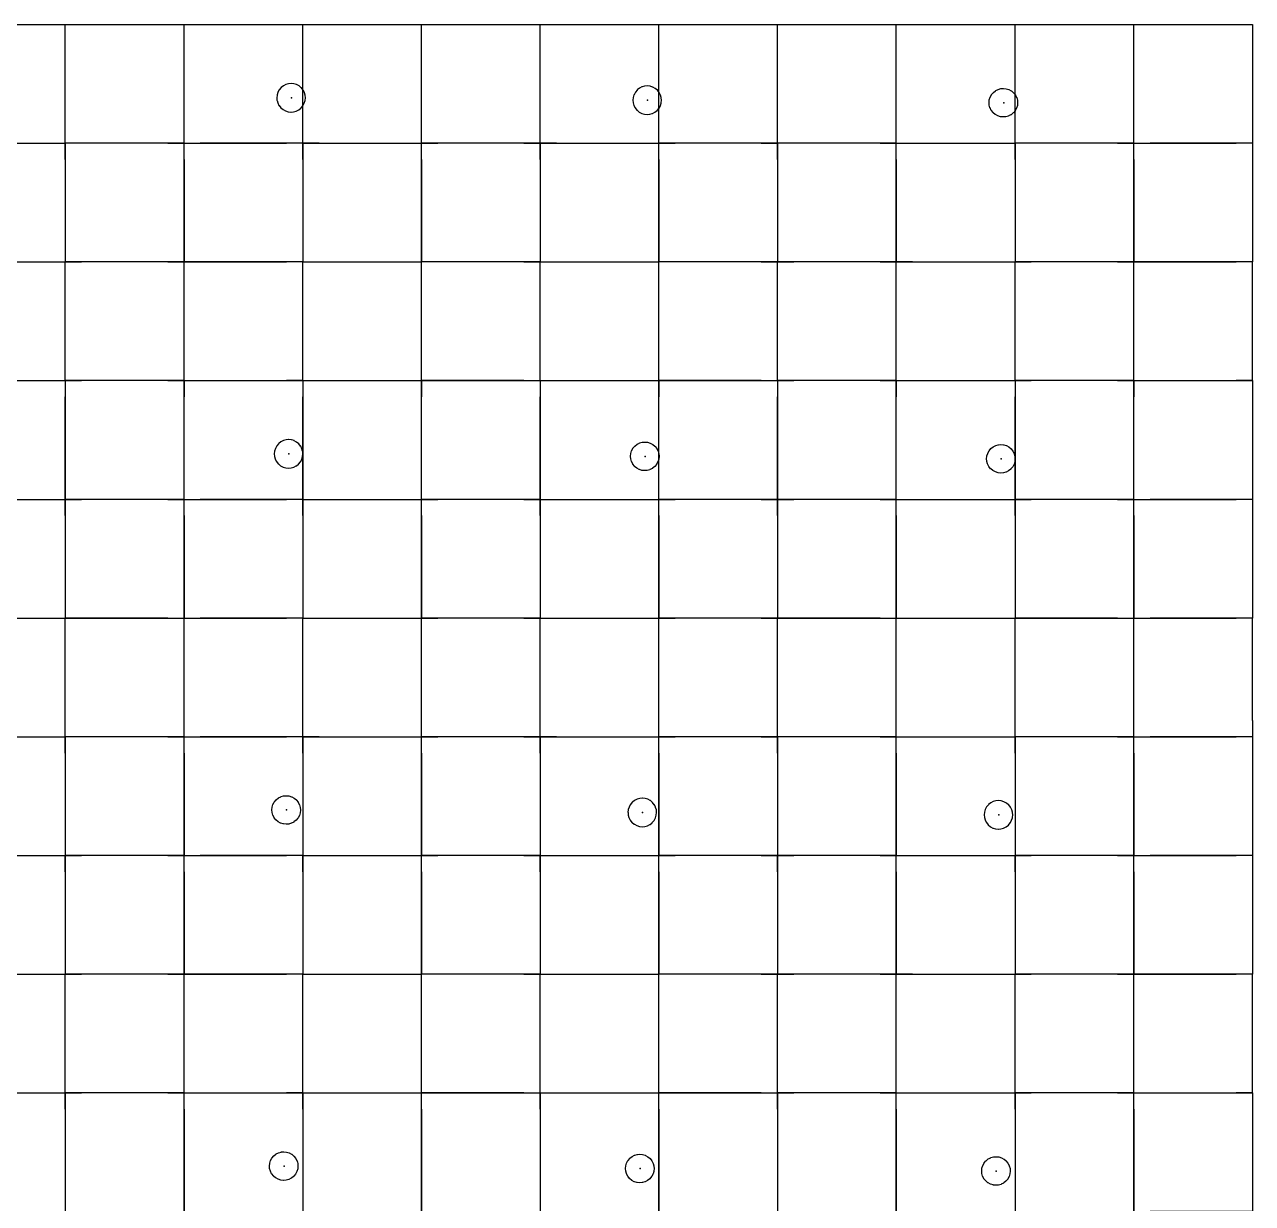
# Model space of a CAD drawing. Header units: metres. Extents: x 0 to 438, y -24 to 612.
# Drawn here: x 266.9 to 360, y 513.6 to 603 of the extents above; entities that cross this region are included whole.
import ezdxf

# ---------------------------------------------------------------- set-up
doc = ezdxf.new("R2010")
doc.units = ezdxf.units.M
doc.layers.add('LAYER_01_CUT', color=7, linetype='Continuous')
doc.layers.add('LAYER_04_GRID', color=7, linetype='Continuous')

msp = doc.modelspace()

# ---------------------------------------------------------------- linework, layer by layer
at = {"layer": 'LAYER_01_CUT'}
for points in [[(261, 603), (268.766, 603), (270, 603), (277.766, 603), (279, 603), (286.766, 603), (288, 603), (295.766, 603), (297, 603), (304.766, 603), (306, 603), (313.766, 603), (315, 603), (322.766, 603), (324, 603), (331.766, 603), (333, 603), (340.766, 603), (342, 603), (349.766, 603), (351, 603), (358.766, 603), (360, 603), (360, 595.234), (360, 594), (360, 586.234), (360, 585), (352.234, 585), (351, 585), (351, 586.234), (351, 594), (351, 595.234)], [(270, 595.234), (270, 603)], [(270, 601.766), (270, 603)], [(279, 595.234), (279, 603)], [(279, 601.766), (279, 603)], [(288, 595.234), (288, 603)], [(288, 601.766), (288, 603)], [(297, 595.234), (297, 603)], [(297, 601.766), (297, 603)], [(306, 595.234), (306, 603)], [(306, 601.766), (306, 603)], [(315, 595.234), (315, 603)], [(315, 601.766), (315, 603)], [(324, 595.234), (324, 603)], [(324, 601.766), (324, 603)], [(333, 595.234), (333, 603)], [(333, 601.766), (333, 603)], [(342, 595.234), (342, 603)], [(342, 601.766), (342, 603)], [(351, 595.234), (351, 603)], [(351, 601.766), (351, 603)], [(270, 594), (270, 601.766)], [(279, 594), (279, 601.766)], [(288, 594), (288, 601.766)], [(297, 594), (297, 601.766)], [(306, 594), (306, 601.766)], [(315, 594), (315, 601.766)], [(324, 594), (324, 601.766)], [(333, 594), (333, 601.766)], [(342, 594), (342, 601.766)], [(351, 594), (351, 601.766)], [(287.311, 596.384), (287.503, 596.437), (287.511, 596.44), (287.696, 596.533), (287.703, 596.539), (287.869, 596.669), (287.875, 596.676), (288.011, 596.838), (288.015, 596.846), (288.115, 597.03), (288.118, 597.038), (288.178, 597.234), (288.179, 597.242), (288.199, 597.441), (288.199, 597.449), (288.183, 597.636), (288.181, 597.644), (288.128, 597.835), (288.124, 597.843), (288.031, 598.028), (288.026, 598.035), (287.895, 598.201), (287.889, 598.207), (287.727, 598.343), (287.719, 598.348), (287.535, 598.448), (287.526, 598.45), (287.331, 598.51), (287.322, 598.511), (287.124, 598.532), (287.116, 598.531), (286.929, 598.516), (286.921, 598.513), (286.729, 598.46), (286.722, 598.457), (286.537, 598.364), (286.53, 598.358), (286.363, 598.228), (286.358, 598.221), (286.221, 598.059), (286.217, 598.051), (286.117, 597.867), (286.114, 597.859), (286.054, 597.663), (286.053, 597.655), (286.033, 597.456), (286.034, 597.448), (286.049, 597.261), (286.051, 597.253), (286.104, 597.062), (286.108, 597.054), (286.201, 596.869), (286.206, 596.862), (286.337, 596.696), (286.344, 596.69), (286.506, 596.554), (286.513, 596.549), (286.698, 596.449), (286.706, 596.447), (286.902, 596.387), (286.91, 596.386), (287.109, 596.365), (287.116, 596.366), (287.303, 596.381), (287.311, 596.384)], [(313.116, 597.681), (313.114, 597.672), (313.054, 597.476), (313.053, 597.468), (313.032, 597.27), (313.033, 597.262), (313.048, 597.075), (313.051, 597.067), (313.104, 596.875), (313.107, 596.868), (313.2, 596.683), (313.206, 596.676), (313.336, 596.509), (313.343, 596.504), (313.505, 596.367), (313.513, 596.363), (313.697, 596.263), (313.705, 596.26), (313.901, 596.2), (313.909, 596.199), (314.108, 596.179), (314.116, 596.179), (314.303, 596.195), (314.311, 596.197), (314.502, 596.25), (314.51, 596.254), (314.695, 596.347), (314.702, 596.352), (314.868, 596.483), (314.874, 596.49), (315.01, 596.651), (315.014, 596.659), (315.115, 596.844), (315.117, 596.852), (315.178, 597.048), (315.178, 597.056), (315.199, 597.255), (315.198, 597.262), (315.183, 597.449), (315.18, 597.457), (315.127, 597.649), (315.124, 597.657), (315.031, 597.842), (315.025, 597.848), (314.895, 598.015), (314.888, 598.02), (314.726, 598.157), (314.718, 598.161), (314.534, 598.261), (314.526, 598.264), (314.33, 598.324), (314.322, 598.325), (314.123, 598.345), (314.115, 598.345), (313.928, 598.329), (313.92, 598.327), (313.729, 598.274), (313.721, 598.27), (313.536, 598.177), (313.529, 598.172), (313.363, 598.041), (313.357, 598.035), (313.221, 597.873), (313.217, 597.865), (313.116, 597.681)], [(340.05, 596.88), (340.048, 596.888), (340.032, 597.075), (340.032, 597.083), (340.052, 597.282), (340.053, 597.29), (340.113, 597.486), (340.116, 597.494), (340.216, 597.679), (340.22, 597.686), (340.357, 597.848), (340.362, 597.855), (340.528, 597.985), (340.535, 597.991), (340.72, 598.084), (340.728, 598.087), (340.92, 598.14), (340.928, 598.143), (341.115, 598.158), (341.122, 598.159), (341.321, 598.138), (341.329, 598.138), (341.525, 598.077), (341.533, 598.075), (341.718, 597.975), (341.725, 597.97), (341.887, 597.834), (341.894, 597.828), (342.025, 597.662), (342.03, 597.655), (342.123, 597.47), (342.127, 597.462), (342.18, 597.271), (342.182, 597.263), (342.197, 597.076), (342.198, 597.068), (342.178, 596.87), (342.177, 596.861), (342.117, 596.665), (342.114, 596.657), (342.014, 596.473), (342.01, 596.465), (341.873, 596.303), (341.868, 596.296), (341.701, 596.166), (341.694, 596.16), (341.509, 596.068), (341.502, 596.064), (341.31, 596.011), (341.302, 596.008), (341.115, 595.993), (341.107, 595.992), (340.909, 596.013), (340.901, 596.014), (340.705, 596.074), (340.696, 596.076), (340.512, 596.177), (340.504, 596.181), (340.342, 596.317), (340.336, 596.323), (340.205, 596.489), (340.2, 596.496), (340.107, 596.681), (340.103, 596.689), (340.05, 596.88)], [(271.234, 594), (270, 594), (270, 595.234)], [(280.234, 585), (279, 585), (279, 586.234), (279, 594), (279, 595.234)], [(289.234, 594), (288, 594), (288, 595.234)], [(298.234, 585), (297, 585), (297, 586.234), (297, 594), (297, 595.234)], [(307.234, 594), (306, 594), (306, 595.234)], [(316.234, 585), (315, 585), (315, 586.234), (315, 594), (315, 595.234)], [(325.234, 594), (324, 594), (324, 595.234)], [(334.234, 585), (333, 585), (333, 586.234), (333, 594), (333, 595.234)], [(343.234, 594), (342, 594), (342, 595.234)], [(261, 594), (268.766, 594)], [(262.234, 594), (270, 594)], [(268.766, 594), (270, 594)], [(277.766, 594), (270, 594)], [(270, 592.766), (270, 594)], [(270, 594), (270, 586.234)], [(279, 594), (271.234, 594)], [(277.766, 594), (279, 594)], [(279, 592.766), (279, 594)], [(279, 594), (280.234, 594)], [(279, 594), (286.766, 594)], [(288, 594), (280.234, 594)], [(288, 594), (286.766, 594)], [(288, 592.766), (288, 594)], [(288, 594), (288, 586.234)], [(288, 594), (295.766, 594)], [(289.234, 594), (297, 594)], [(295.766, 594), (297, 594)], [(304.766, 594), (297, 594)], [(297, 592.766), (297, 594)], [(297, 594), (298.234, 594)], [(306, 594), (298.234, 594)], [(304.766, 594), (306, 594)], [(306, 592.766), (306, 594)], [(306, 594), (306, 586.234)], [(306, 594), (313.766, 594)], [(307.234, 594), (315, 594)], [(313.766, 594), (315, 594)], [(322.766, 594), (315, 594)], [(315, 592.766), (315, 594)], [(315, 594), (316.234, 594)], [(324, 594), (316.234, 594)], [(322.766, 594), (324, 594)], [(331.766, 594), (324, 594)], [(324, 592.766), (324, 594)], [(324, 594), (324, 586.234)], [(333, 594), (325.234, 594)], [(331.766, 594), (333, 594)], [(333, 592.766), (333, 594)], [(333, 594), (334.234, 594)], [(333, 594), (340.766, 594)], [(334.234, 594), (342, 594)], [(340.766, 594), (342, 594)], [(349.766, 594), (342, 594)], [(342, 592.766), (342, 594)], [(342, 594), (342, 586.234)], [(351, 594), (343.234, 594)], [(349.766, 594), (351, 594)], [(351, 592.766), (351, 594)], [(351, 594), (352.234, 594)], [(351, 594), (358.766, 594)], [(360, 594), (352.234, 594)], [(360, 594), (358.766, 594)], [(270, 592.766), (270, 585)], [(279, 592.766), (279, 585)], [(288, 592.766), (288, 585)], [(297, 592.766), (297, 585)], [(306, 592.766), (306, 585)], [(315, 592.766), (315, 585)], [(324, 592.766), (324, 585)], [(333, 592.766), (333, 585)], [(342, 592.766), (342, 585)], [(351, 592.766), (351, 585)], [(270, 586.234), (270, 585), (271.234, 585)], [(288, 586.234), (288, 585), (289.234, 585)], [(306, 586.234), (306, 585), (307.234, 585)], [(324, 586.234), (324, 585), (325.234, 585)], [(342, 586.234), (342, 585), (343.234, 585)], [(261, 585), (268.766, 585)], [(262.234, 585), (270, 585)], [(268.766, 585), (270, 585)], [(277.766, 585), (270, 585)], [(270, 577.234), (270, 585)], [(270, 583.766), (270, 585)], [(279, 585), (271.234, 585)], [(277.766, 585), (279, 585)], [(279, 577.234), (279, 585)], [(279, 583.766), (279, 585)], [(279, 585), (286.766, 585)], [(288, 585), (280.234, 585)], [(288, 585), (286.766, 585)], [(288, 577.234), (288, 585)], [(288, 583.766), (288, 585)], [(288, 585), (295.766, 585)], [(289.234, 585), (297, 585)], [(295.766, 585), (297, 585)], [(304.766, 585), (297, 585)], [(297, 577.234), (297, 585)], [(297, 583.766), (297, 585)], [(306, 585), (298.234, 585)], [(304.766, 585), (306, 585)], [(306, 577.234), (306, 585)], [(306, 583.766), (306, 585)], [(306, 585), (313.766, 585)], [(307.234, 585), (315, 585)], [(313.766, 585), (315, 585)], [(322.766, 585), (315, 585)], [(315, 577.234), (315, 585)], [(315, 583.766), (315, 585)], [(324, 585), (316.234, 585)], [(322.766, 585), (324, 585)], [(331.766, 585), (324, 585)], [(324, 577.234), (324, 585)], [(324, 583.766), (324, 585)], [(333, 585), (325.234, 585)], [(331.766, 585), (333, 585)], [(333, 577.234), (333, 585)], [(333, 583.766), (333, 585)], [(333, 585), (340.766, 585)], [(334.234, 585), (342, 585)], [(340.766, 585), (342, 585)], [(349.766, 585), (342, 585)], [(342, 577.234), (342, 585)], [(342, 583.766), (342, 585)], [(351, 585), (343.234, 585)], [(349.766, 585), (351, 585)], [(351, 577.234), (351, 585)], [(351, 583.766), (351, 585)], [(351, 585), (358.766, 585)], [(360, 585), (358.766, 585)], [(360, 577.234), (360, 585)], [(270, 576), (270, 583.766)], [(279, 576), (279, 583.766)], [(288, 576), (288, 583.766)], [(297, 576), (297, 583.766)], [(306, 576), (306, 583.766)], [(315, 576), (315, 583.766)], [(324, 576), (324, 583.766)], [(333, 576), (333, 583.766)], [(342, 576), (342, 583.766)], [(351, 576), (351, 583.766)], [(262.234, 576), (270, 576), (270, 577.234)], [(270, 568.234), (270, 567), (270, 559.234), (270, 558), (271.234, 558), (279, 558), (279, 559.234), (279, 567), (279, 568.234), (279, 576), (279, 577.234)], [(280.234, 576), (288, 576), (288, 577.234)], [(288, 568.234), (288, 567), (288, 559.234), (288, 558), (289.234, 558), (297, 558), (297, 559.234), (297, 567), (297, 568.234), (297, 576), (297, 577.234)], [(298.234, 576), (306, 576), (306, 577.234)], [(306, 568.234), (306, 567), (306, 559.234), (306, 558), (307.234, 558), (315, 558), (315, 559.234), (315, 567), (315, 568.234), (315, 576), (315, 577.234)], [(316.234, 576), (324, 576), (324, 577.234)], [(324, 568.234), (324, 567), (324, 559.234), (324, 558), (325.234, 558), (333, 558), (333, 559.234), (333, 567), (333, 568.234), (333, 576), (333, 577.234)], [(334.234, 576), (342, 576), (342, 577.234)], [(342, 568.234), (342, 567), (342, 559.234), (342, 558), (343.234, 558), (351, 558), (351, 559.234), (351, 567), (351, 568.234), (351, 576), (351, 577.234)], [(352.234, 576), (360, 576), (360, 577.234)], [(261, 576), (268.766, 576)], [(268.766, 576), (270, 576)], [(277.766, 576), (270, 576)], [(270, 576), (270, 568.234)], [(270, 576), (270, 574.766)], [(270, 576), (271.234, 576)], [(279, 576), (271.234, 576)], [(277.766, 576), (279, 576)], [(279, 576), (279, 574.766)], [(279, 576), (280.234, 576)], [(279, 576), (286.766, 576)], [(288, 576), (286.766, 576)], [(288, 576), (288, 568.234)], [(288, 576), (288, 574.766)], [(288, 576), (289.234, 576)], [(288, 576), (295.766, 576)], [(289.234, 576), (297, 576)], [(295.766, 576), (297, 576)], [(304.766, 576), (297, 576)], [(297, 576), (297, 574.766)], [(297, 576), (298.234, 576)], [(304.766, 576), (306, 576)], [(306, 576), (306, 568.234)], [(306, 576), (306, 574.766)], [(306, 576), (307.234, 576)], [(306, 576), (313.766, 576)], [(307.234, 576), (315, 576)], [(313.766, 576), (315, 576)], [(322.766, 576), (315, 576)], [(315, 576), (315, 574.766)], [(315, 576), (316.234, 576)], [(322.766, 576), (324, 576)], [(331.766, 576), (324, 576)], [(324, 576), (324, 568.234)], [(324, 576), (324, 574.766)], [(324, 576), (325.234, 576)], [(333, 576), (325.234, 576)], [(331.766, 576), (333, 576)], [(333, 576), (333, 574.766)], [(333, 576), (334.234, 576)], [(333, 576), (340.766, 576)], [(340.766, 576), (342, 576)], [(349.766, 576), (342, 576)], [(342, 576), (342, 568.234)], [(342, 576), (342, 574.766)], [(342, 576), (343.234, 576)], [(351, 576), (343.234, 576)], [(349.766, 576), (351, 576)], [(351, 576), (351, 574.766)], [(351, 576), (352.234, 576)], [(351, 576), (358.766, 576)], [(360, 576), (358.766, 576)], [(360, 576), (360, 568.234)], [(270, 567), (270, 574.766)], [(279, 567), (279, 574.766)], [(288, 567), (288, 574.766)], [(297, 567), (297, 574.766)], [(306, 567), (306, 574.766)], [(315, 567), (315, 574.766)], [(324, 567), (324, 574.766)], [(333, 567), (333, 574.766)], [(342, 567), (342, 574.766)], [(351, 567), (351, 574.766)], [(286.93, 569.366), (287.117, 569.382), (287.125, 569.384), (287.316, 569.437), (287.324, 569.441), (287.509, 569.534), (287.516, 569.539), (287.682, 569.67), (287.688, 569.677), (287.824, 569.838), (287.829, 569.846), (287.929, 570.031), (287.931, 570.039), (287.992, 570.235), (287.993, 570.243), (288.013, 570.442), (288.012, 570.449), (287.997, 570.636), (287.995, 570.644), (287.942, 570.836), (287.938, 570.844), (287.845, 571.029), (287.84, 571.036), (287.709, 571.202), (287.702, 571.207), (287.54, 571.344), (287.533, 571.348), (287.348, 571.448), (287.34, 571.451), (287.144, 571.511), (287.136, 571.512), (286.937, 571.532), (286.929, 571.532), (286.742, 571.516), (286.734, 571.514), (286.543, 571.461), (286.535, 571.457), (286.35, 571.364), (286.343, 571.359), (286.177, 571.228), (286.171, 571.222), (286.035, 571.06), (286.031, 571.052), (285.93, 570.868), (285.928, 570.859), (285.868, 570.663), (285.867, 570.655), (285.846, 570.457), (285.847, 570.449), (285.863, 570.262), (285.865, 570.254), (285.918, 570.062), (285.922, 570.055), (286.014, 569.87), (286.02, 569.863), (286.15, 569.697), (286.157, 569.691), (286.319, 569.554), (286.327, 569.55), (286.511, 569.45), (286.519, 569.447), (286.715, 569.387), (286.724, 569.386), (286.922, 569.366), (286.93, 569.366)], [(314.348, 571.262), (314.532, 571.162), (314.54, 571.158), (314.702, 571.021), (314.708, 571.015), (314.839, 570.849), (314.844, 570.842), (314.937, 570.657), (314.941, 570.649), (314.994, 570.458), (314.996, 570.45), (315.012, 570.263), (315.012, 570.255), (314.992, 570.057), (314.991, 570.048), (314.931, 569.852), (314.928, 569.844), (314.828, 569.66), (314.824, 569.652), (314.687, 569.49), (314.682, 569.483), (314.516, 569.353), (314.509, 569.347), (314.324, 569.255), (314.316, 569.251), (314.124, 569.198), (314.116, 569.196), (313.929, 569.18), (313.922, 569.179), (313.723, 569.2), (313.715, 569.201), (313.519, 569.261), (313.511, 569.263), (313.326, 569.364), (313.318, 569.368), (313.157, 569.504), (313.15, 569.51), (313.019, 569.676), (313.014, 569.683), (312.921, 569.868), (312.917, 569.876), (312.864, 570.067), (312.862, 570.075), (312.846, 570.262), (312.846, 570.27), (312.866, 570.469), (312.867, 570.477), (312.927, 570.673), (312.93, 570.681), (313.03, 570.866), (313.034, 570.873), (313.171, 571.035), (313.176, 571.042), (313.343, 571.173), (313.349, 571.178), (313.535, 571.271), (313.542, 571.275), (313.734, 571.328), (313.742, 571.33), (313.929, 571.345), (313.937, 571.346), (314.135, 571.325), (314.143, 571.325), (314.339, 571.264), (314.348, 571.262)], [(340.029, 570.679), (340.034, 570.687), (340.17, 570.849), (340.176, 570.855), (340.342, 570.986), (340.349, 570.992), (340.534, 571.084), (340.542, 571.088), (340.733, 571.141), (340.741, 571.143), (340.928, 571.159), (340.936, 571.16), (341.135, 571.139), (341.143, 571.138), (341.339, 571.078), (341.347, 571.075), (341.531, 570.975), (341.539, 570.971), (341.701, 570.835), (341.708, 570.829), (341.838, 570.663), (341.844, 570.656), (341.937, 570.471), (341.94, 570.463), (341.993, 570.271), (341.996, 570.263), (342.011, 570.076), (342.012, 570.069), (341.991, 569.87), (341.99, 569.862), (341.93, 569.666), (341.928, 569.658), (341.827, 569.473), (341.823, 569.466), (341.687, 569.304), (341.681, 569.297), (341.515, 569.166), (341.508, 569.161), (341.323, 569.068), (341.315, 569.064), (341.124, 569.011), (341.116, 569.009), (340.929, 568.994), (340.921, 568.993), (340.722, 569.013), (340.714, 569.014), (340.518, 569.075), (340.51, 569.077), (340.326, 569.177), (340.318, 569.181), (340.156, 569.318), (340.149, 569.324), (340.019, 569.49), (340.013, 569.497), (339.92, 569.682), (339.916, 569.689), (339.863, 569.881), (339.861, 569.889), (339.846, 570.076), (339.845, 570.084), (339.866, 570.282), (339.866, 570.291), (339.927, 570.487), (339.929, 570.495), (340.029, 570.679)], [(360, 568.234), (360, 567), (360, 559.234), (360, 558), (352.234, 558)], [(261, 567), (268.766, 567)], [(262.234, 567), (270, 567)], [(268.766, 567), (270, 567)], [(277.766, 567), (270, 567)], [(270, 565.766), (270, 567)], [(270, 567), (271.234, 567)], [(279, 567), (271.234, 567)], [(277.766, 567), (279, 567)], [(279, 565.766), (279, 567)], [(279, 567), (280.234, 567)], [(279, 567), (286.766, 567)], [(288, 567), (280.234, 567)], [(288, 567), (286.766, 567)], [(288, 565.766), (288, 567)], [(288, 567), (289.234, 567)], [(288, 567), (295.766, 567)], [(289.234, 567), (297, 567)], [(295.766, 567), (297, 567)], [(304.766, 567), (297, 567)], [(297, 565.766), (297, 567)], [(297, 567), (298.234, 567)], [(306, 567), (298.234, 567)], [(304.766, 567), (306, 567)], [(306, 565.766), (306, 567)], [(306, 567), (307.234, 567)], [(306, 567), (313.766, 567)], [(307.234, 567), (315, 567)], [(313.766, 567), (315, 567)], [(322.766, 567), (315, 567)], [(315, 565.766), (315, 567)], [(315, 567), (316.234, 567)], [(324, 567), (316.234, 567)], [(322.766, 567), (324, 567)], [(331.766, 567), (324, 567)], [(324, 565.766), (324, 567)], [(324, 567), (325.234, 567)], [(333, 567), (325.234, 567)], [(331.766, 567), (333, 567)], [(333, 565.766), (333, 567)], [(333, 567), (334.234, 567)], [(333, 567), (340.766, 567)], [(334.234, 567), (342, 567)], [(340.766, 567), (342, 567)], [(349.766, 567), (342, 567)], [(342, 565.766), (342, 567)], [(342, 567), (343.234, 567)], [(351, 567), (343.234, 567)], [(349.766, 567), (351, 567)], [(351, 565.766), (351, 567)], [(351, 567), (352.234, 567)], [(351, 567), (358.766, 567)], [(360, 567), (352.234, 567)], [(360, 567), (358.766, 567)], [(270, 565.766), (270, 558)], [(279, 565.766), (279, 558)], [(288, 565.766), (288, 558)], [(297, 565.766), (297, 558)], [(306, 565.766), (306, 558)], [(315, 565.766), (315, 558)], [(324, 565.766), (324, 558)], [(333, 565.766), (333, 558)], [(342, 565.766), (342, 558)], [(351, 565.766), (351, 558)], [(261, 558), (268.766, 558)], [(262.234, 558), (270, 558)], [(268.766, 558), (270, 558)], [(277.766, 558), (270, 558)], [(270, 550.234), (270, 558)], [(270, 556.766), (270, 558)], [(277.766, 558), (279, 558)], [(279, 550.234), (279, 558)], [(279, 556.766), (279, 558)], [(279, 558), (280.234, 558)], [(279, 558), (286.766, 558)], [(288, 558), (280.234, 558)], [(288, 558), (286.766, 558)], [(288, 550.234), (288, 558)], [(288, 556.766), (288, 558)], [(288, 558), (295.766, 558)], [(295.766, 558), (297, 558)], [(304.766, 558), (297, 558)], [(297, 550.234), (297, 558)], [(297, 556.766), (297, 558)], [(297, 558), (298.234, 558)], [(306, 558), (298.234, 558)], [(304.766, 558), (306, 558)], [(306, 550.234), (306, 558)], [(306, 556.766), (306, 558)], [(306, 558), (313.766, 558)], [(313.766, 558), (315, 558)], [(322.766, 558), (315, 558)], [(315, 550.234), (315, 558)], [(315, 556.766), (315, 558)], [(315, 558), (316.234, 558)], [(324, 558), (316.234, 558)], [(322.766, 558), (324, 558)], [(331.766, 558), (324, 558)], [(324, 550.234), (324, 558)], [(324, 556.766), (324, 558)], [(331.766, 558), (333, 558)], [(333, 550.234), (333, 558)], [(333, 556.766), (333, 558)], [(333, 558), (334.234, 558)], [(333, 558), (340.766, 558)], [(334.234, 558), (342, 558)], [(340.766, 558), (342, 558)], [(349.766, 558), (342, 558)], [(342, 550.234), (342, 558)], [(342, 556.766), (342, 558)], [(349.766, 558), (351, 558)], [(351, 550.234), (351, 558)], [(351, 556.766), (351, 558)], [(351, 558), (352.234, 558)], [(351, 558), (358.766, 558)], [(360, 558), (358.766, 558)], [(360, 550.234), (360, 558)], [(270, 549), (270, 556.766)], [(279, 549), (279, 556.766)], [(288, 549), (288, 556.766)], [(297, 549), (297, 556.766)], [(306, 549), (306, 556.766)], [(315, 549), (315, 556.766)], [(324, 549), (324, 556.766)], [(333, 549), (333, 556.766)], [(342, 549), (342, 556.766)], [(351, 549), (351, 556.766)], [(271.234, 549), (270, 549), (270, 550.234)], [(280.234, 531), (279, 531), (279, 532.234), (279, 540), (279, 541.234), (279, 549), (279, 550.234)], [(289.234, 549), (288, 549), (288, 550.234)], [(298.234, 531), (297, 531), (297, 532.234), (297, 540), (297, 541.234), (297, 549), (297, 550.234)], [(307.234, 549), (306, 549), (306, 550.234)], [(316.234, 531), (315, 531), (315, 532.234), (315, 540), (315, 541.234), (315, 549), (315, 550.234)], [(325.234, 549), (324, 549), (324, 550.234)], [(334.234, 531), (333, 531), (333, 532.234), (333, 540), (333, 541.234), (333, 549), (333, 550.234)], [(343.234, 549), (342, 549), (342, 550.234)], [(360, 550.234), (360, 549), (360, 541.234), (360, 540), (360, 532.234), (360, 531), (352.234, 531), (351, 531), (351, 532.234), (351, 540), (351, 541.234), (351, 549), (351, 550.234)], [(261, 549), (268.766, 549)], [(262.234, 549), (270, 549)], [(268.766, 549), (270, 549)], [(277.766, 549), (270, 549)], [(270, 547.766), (270, 549)], [(270, 549), (270, 541.234)], [(279, 549), (271.234, 549)], [(277.766, 549), (279, 549)], [(279, 547.766), (279, 549)], [(279, 549), (280.234, 549)], [(279, 549), (286.766, 549)], [(288, 549), (280.234, 549)], [(288, 549), (286.766, 549)], [(288, 547.766), (288, 549)], [(288, 549), (288, 541.234)], [(288, 549), (295.766, 549)], [(289.234, 549), (297, 549)], [(295.766, 549), (297, 549)], [(304.766, 549), (297, 549)], [(297, 547.766), (297, 549)], [(297, 549), (298.234, 549)], [(306, 549), (298.234, 549)], [(304.766, 549), (306, 549)], [(306, 547.766), (306, 549)], [(306, 549), (306, 541.234)], [(306, 549), (313.766, 549)], [(307.234, 549), (315, 549)], [(313.766, 549), (315, 549)], [(322.766, 549), (315, 549)], [(315, 547.766), (315, 549)], [(315, 549), (316.234, 549)], [(324, 549), (316.234, 549)], [(322.766, 549), (324, 549)], [(331.766, 549), (324, 549)], [(324, 547.766), (324, 549)], [(324, 549), (324, 541.234)], [(333, 549), (325.234, 549)], [(331.766, 549), (333, 549)], [(333, 547.766), (333, 549)], [(333, 549), (334.234, 549)], [(333, 549), (340.766, 549)], [(334.234, 549), (342, 549)], [(340.766, 549), (342, 549)], [(349.766, 549), (342, 549)], [(342, 547.766), (342, 549)], [(342, 549), (342, 541.234)], [(351, 549), (343.234, 549)], [(349.766, 549), (351, 549)], [(351, 547.766), (351, 549)], [(351, 549), (352.234, 549)], [(351, 549), (358.766, 549)], [(360, 549), (352.234, 549)], [(360, 549), (358.766, 549)], [(270, 547.766), (270, 540)], [(279, 547.766), (279, 540)], [(288, 547.766), (288, 540)], [(297, 547.766), (297, 540)], [(306, 547.766), (306, 540)], [(315, 547.766), (315, 540)], [(324, 547.766), (324, 540)], [(333, 547.766), (333, 540)], [(342, 547.766), (342, 540)], [(351, 547.766), (351, 540)], [(286.349, 544.458), (286.357, 544.462), (286.548, 544.515), (286.556, 544.517), (286.743, 544.532), (286.751, 544.533), (286.949, 544.513), (286.958, 544.512), (287.154, 544.451), (287.162, 544.449), (287.346, 544.349), (287.354, 544.345), (287.516, 544.208), (287.523, 544.202), (287.653, 544.036), (287.659, 544.029), (287.751, 543.844), (287.755, 543.837), (287.808, 543.645), (287.81, 543.637), (287.826, 543.45), (287.827, 543.442), (287.806, 543.244), (287.805, 543.235), (287.745, 543.039), (287.743, 543.031), (287.642, 542.847), (287.638, 542.839), (287.502, 542.677), (287.496, 542.671), (287.33, 542.54), (287.323, 542.534), (287.138, 542.442), (287.13, 542.438), (286.938, 542.385), (286.931, 542.383), (286.743, 542.367), (286.736, 542.366), (286.537, 542.387), (286.529, 542.388), (286.333, 542.448), (286.325, 542.451), (286.14, 542.551), (286.133, 542.555), (285.971, 542.691), (285.964, 542.697), (285.833, 542.863), (285.828, 542.87), (285.735, 543.055), (285.731, 543.063), (285.678, 543.255), (285.676, 543.263), (285.661, 543.449), (285.66, 543.457), (285.68, 543.656), (285.681, 543.664), (285.741, 543.86), (285.744, 543.868), (285.844, 544.053), (285.848, 544.06), (285.985, 544.222), (285.991, 544.229), (286.157, 544.36), (286.164, 544.365), (286.349, 544.458)], [(314.755, 543.65), (314.751, 543.658), (314.658, 543.843), (314.652, 543.85), (314.522, 544.016), (314.515, 544.022), (314.353, 544.158), (314.346, 544.162), (314.161, 544.263), (314.153, 544.265), (313.957, 544.325), (313.949, 544.326), (313.75, 544.347), (313.742, 544.346), (313.555, 544.33), (313.547, 544.328), (313.356, 544.275), (313.348, 544.271), (313.163, 544.179), (313.156, 544.173), (312.99, 544.043), (312.984, 544.036), (312.848, 543.874), (312.844, 543.866), (312.743, 543.682), (312.741, 543.674), (312.681, 543.478), (312.68, 543.469), (312.659, 543.271), (312.66, 543.263), (312.675, 543.076), (312.678, 543.068), (312.731, 542.877), (312.735, 542.869), (312.827, 542.684), (312.833, 542.677), (312.963, 542.511), (312.97, 542.505), (313.132, 542.368), (313.14, 542.364), (313.324, 542.264), (313.332, 542.262), (313.528, 542.201), (313.537, 542.201), (313.735, 542.18), (313.743, 542.181), (313.93, 542.196), (313.938, 542.198), (314.129, 542.251), (314.137, 542.255), (314.322, 542.348), (314.329, 542.353), (314.495, 542.484), (314.501, 542.491), (314.637, 542.653), (314.642, 542.66), (314.742, 542.845), (314.744, 542.853), (314.805, 543.049), (314.805, 543.057), (314.826, 543.256), (314.825, 543.264), (314.81, 543.451), (314.808, 543.458), (314.755, 543.65)], [(339.74, 543.487), (339.68, 543.291), (339.679, 543.283), (339.659, 543.084), (339.659, 543.077), (339.675, 542.89), (339.677, 542.882), (339.73, 542.69), (339.734, 542.682), (339.827, 542.497), (339.832, 542.49), (339.963, 542.324), (339.969, 542.319), (340.131, 542.182), (340.139, 542.178), (340.324, 542.078), (340.332, 542.075), (340.528, 542.015), (340.536, 542.014), (340.734, 541.994), (340.742, 541.994), (340.929, 542.01), (340.937, 542.012), (341.129, 542.065), (341.136, 542.069), (341.322, 542.162), (341.328, 542.167), (341.495, 542.298), (341.5, 542.304), (341.637, 542.466), (341.641, 542.474), (341.741, 542.658), (341.744, 542.667), (341.804, 542.863), (341.805, 542.871), (341.825, 543.069), (341.825, 543.077), (341.809, 543.264), (341.807, 543.272), (341.754, 543.464), (341.75, 543.471), (341.657, 543.656), (341.652, 543.663), (341.521, 543.829), (341.515, 543.835), (341.353, 543.972), (341.345, 543.976), (341.16, 544.076), (341.152, 544.079), (340.956, 544.139), (340.948, 544.14), (340.75, 544.16), (340.742, 544.16), (340.555, 544.144), (340.547, 544.142), (340.355, 544.089), (340.348, 544.085), (340.162, 543.992), (340.155, 543.987), (339.989, 543.856), (339.984, 543.849), (339.847, 543.688), (339.843, 543.68), (339.743, 543.495), (339.74, 543.487)], [(270, 541.234), (270, 540), (270, 532.234), (270, 531), (271.234, 531)], [(288, 541.234), (288, 540), (288, 532.234), (288, 531), (289.234, 531)], [(306, 541.234), (306, 540), (306, 532.234), (306, 531), (307.234, 531)], [(324, 541.234), (324, 540), (324, 532.234), (324, 531), (325.234, 531)], [(342, 541.234), (342, 540), (342, 532.234), (342, 531), (343.234, 531)], [(261, 540), (268.766, 540)], [(262.234, 540), (270, 540)], [(268.766, 540), (270, 540)], [(277.766, 540), (270, 540)], [(270, 538.766), (270, 540)], [(270, 540), (271.234, 540)], [(279, 540), (271.234, 540)], [(277.766, 540), (279, 540)], [(279, 538.766), (279, 540)], [(279, 540), (280.234, 540)], [(279, 540), (286.766, 540)], [(288, 540), (280.234, 540)], [(288, 540), (286.766, 540)], [(288, 538.766), (288, 540)], [(288, 540), (289.234, 540)], [(288, 540), (295.766, 540)], [(289.234, 540), (297, 540)], [(295.766, 540), (297, 540)], [(304.766, 540), (297, 540)], [(297, 538.766), (297, 540)], [(297, 540), (298.234, 540)], [(306, 540), (298.234, 540)], [(304.766, 540), (306, 540)], [(306, 538.766), (306, 540)], [(306, 540), (307.234, 540)], [(306, 540), (313.766, 540)], [(307.234, 540), (315, 540)], [(313.766, 540), (315, 540)], [(322.766, 540), (315, 540)], [(315, 538.766), (315, 540)], [(315, 540), (316.234, 540)], [(324, 540), (316.234, 540)], [(322.766, 540), (324, 540)], [(331.766, 540), (324, 540)], [(324, 538.766), (324, 540)], [(324, 540), (325.234, 540)], [(333, 540), (325.234, 540)], [(331.766, 540), (333, 540)], [(333, 538.766), (333, 540)], [(333, 540), (334.234, 540)], [(333, 540), (340.766, 540)], [(334.234, 540), (342, 540)], [(340.766, 540), (342, 540)], [(349.766, 540), (342, 540)], [(342, 538.766), (342, 540)], [(342, 540), (343.234, 540)], [(351, 540), (343.234, 540)], [(349.766, 540), (351, 540)], [(351, 538.766), (351, 540)], [(351, 540), (352.234, 540)], [(351, 540), (358.766, 540)], [(360, 540), (352.234, 540)], [(360, 540), (358.766, 540)], [(270, 538.766), (270, 531)], [(279, 538.766), (279, 531)], [(288, 538.766), (288, 531)], [(297, 538.766), (297, 531)], [(306, 538.766), (306, 531)], [(315, 538.766), (315, 531)], [(324, 538.766), (324, 531)], [(333, 538.766), (333, 531)], [(342, 538.766), (342, 531)], [(351, 538.766), (351, 531)], [(261, 531), (268.766, 531)], [(262.234, 531), (270, 531)], [(268.766, 531), (270, 531)], [(277.766, 531), (270, 531)], [(270, 523.234), (270, 531)], [(270, 529.766), (270, 531)], [(279, 531), (271.234, 531)], [(277.766, 531), (279, 531)], [(279, 523.234), (279, 531)], [(279, 529.766), (279, 531)], [(279, 531), (286.766, 531)], [(288, 531), (280.234, 531)], [(288, 531), (286.766, 531)], [(288, 523.234), (288, 531)], [(288, 529.766), (288, 531)], [(288, 531), (295.766, 531)], [(289.234, 531), (297, 531)], [(295.766, 531), (297, 531)], [(304.766, 531), (297, 531)], [(297, 523.234), (297, 531)], [(297, 529.766), (297, 531)], [(306, 531), (298.234, 531)], [(304.766, 531), (306, 531)], [(306, 523.234), (306, 531)], [(306, 529.766), (306, 531)], [(306, 531), (313.766, 531)], [(307.234, 531), (315, 531)], [(313.766, 531), (315, 531)], [(322.766, 531), (315, 531)], [(315, 523.234), (315, 531)], [(315, 529.766), (315, 531)], [(324, 531), (316.234, 531)], [(322.766, 531), (324, 531)], [(331.766, 531), (324, 531)], [(324, 523.234), (324, 531)], [(324, 529.766), (324, 531)], [(333, 531), (325.234, 531)], [(331.766, 531), (333, 531)], [(333, 523.234), (333, 531)], [(333, 529.766), (333, 531)], [(333, 531), (340.766, 531)], [(334.234, 531), (342, 531)], [(340.766, 531), (342, 531)], [(349.766, 531), (342, 531)], [(342, 523.234), (342, 531)], [(342, 529.766), (342, 531)], [(351, 531), (343.234, 531)], [(349.766, 531), (351, 531)], [(351, 523.234), (351, 531)], [(351, 529.766), (351, 531)], [(351, 531), (358.766, 531)], [(360, 531), (358.766, 531)], [(360, 523.234), (360, 531)], [(270, 522), (270, 529.766)], [(279, 522), (279, 529.766)], [(288, 522), (288, 529.766)], [(297, 522), (297, 529.766)], [(306, 522), (306, 529.766)], [(315, 522), (315, 529.766)], [(324, 522), (324, 529.766)], [(333, 522), (333, 529.766)], [(342, 522), (342, 529.766)], [(351, 522), (351, 529.766)], [(262.234, 522), (270, 522), (270, 523.234)], [(270, 514.234), (270, 513), (271.234, 513), (279, 513), (279, 514.234), (279, 522), (279, 523.234)], [(280.234, 522), (288, 522), (288, 523.234)], [(288, 514.234), (288, 513), (289.234, 513), (297, 513), (297, 514.234), (297, 522), (297, 523.234)], [(298.234, 522), (306, 522), (306, 523.234)], [(306, 514.234), (306, 513), (307.234, 513), (315, 513), (315, 514.234), (315, 522), (315, 523.234)], [(316.234, 522), (324, 522), (324, 523.234)], [(324, 514.234), (324, 513), (325.234, 513), (333, 513), (333, 514.234), (333, 522), (333, 523.234)], [(334.234, 522), (342, 522), (342, 523.234)], [(342, 514.234), (342, 513), (343.234, 513), (351, 513), (351, 514.234), (351, 522), (351, 523.234)], [(352.234, 522), (360, 522), (360, 523.234)], [(261, 522), (268.766, 522)], [(268.766, 522), (270, 522)], [(277.766, 522), (270, 522)], [(270, 520.766), (270, 522)], [(270, 522), (270, 514.234)], [(270, 522), (271.234, 522)], [(279, 522), (271.234, 522)], [(277.766, 522), (279, 522)], [(279, 520.766), (279, 522)], [(279, 522), (280.234, 522)], [(279, 522), (286.766, 522)], [(288, 522), (286.766, 522)], [(288, 520.766), (288, 522)], [(288, 522), (288, 514.234)], [(288, 522), (289.234, 522)], [(288, 522), (295.766, 522)], [(289.234, 522), (297, 522)], [(295.766, 522), (297, 522)], [(304.766, 522), (297, 522)], [(297, 520.766), (297, 522)], [(297, 522), (298.234, 522)], [(304.766, 522), (306, 522)], [(306, 520.766), (306, 522)], [(306, 522), (306, 514.234)], [(306, 522), (307.234, 522)], [(306, 522), (313.766, 522)], [(307.234, 522), (315, 522)], [(313.766, 522), (315, 522)], [(322.766, 522), (315, 522)], [(315, 520.766), (315, 522)], [(315, 522), (316.234, 522)], [(322.766, 522), (324, 522)], [(331.766, 522), (324, 522)], [(324, 520.766), (324, 522)], [(324, 522), (324, 514.234)], [(324, 522), (325.234, 522)], [(333, 522), (325.234, 522)], [(331.766, 522), (333, 522)], [(333, 520.766), (333, 522)], [(333, 522), (334.234, 522)], [(333, 522), (340.766, 522)], [(340.766, 522), (342, 522)], [(349.766, 522), (342, 522)], [(342, 520.766), (342, 522)], [(342, 522), (342, 514.234)], [(342, 522), (343.234, 522)], [(351, 522), (343.234, 522)], [(349.766, 522), (351, 522)], [(351, 520.766), (351, 522)], [(351, 522), (352.234, 522)], [(351, 522), (358.766, 522)], [(360, 522), (358.766, 522)], [(360, 522), (360, 514.234)], [(270, 520.766), (270, 513)], [(279, 520.766), (279, 513)], [(288, 520.766), (288, 513)], [(297, 520.766), (297, 513)], [(306, 520.766), (306, 513)], [(315, 520.766), (315, 513)], [(324, 520.766), (324, 513)], [(333, 520.766), (333, 513)], [(342, 520.766), (342, 513)], [(351, 520.766), (351, 513)], [(285.798, 517.223), (285.804, 517.23), (285.97, 517.36), (285.977, 517.366), (286.162, 517.458), (286.17, 517.462), (286.362, 517.515), (286.37, 517.518), (286.557, 517.533), (286.564, 517.534), (286.763, 517.513), (286.771, 517.512), (286.967, 517.452), (286.975, 517.45), (287.16, 517.349), (287.167, 517.345), (287.329, 517.209), (287.336, 517.203), (287.467, 517.037), (287.472, 517.03), (287.565, 516.845), (287.569, 516.837), (287.622, 516.646), (287.624, 516.638), (287.639, 516.451), (287.64, 516.443), (287.62, 516.244), (287.619, 516.236), (287.559, 516.04), (287.556, 516.032), (287.456, 515.847), (287.452, 515.84), (287.315, 515.678), (287.309, 515.671), (287.143, 515.541), (287.136, 515.535), (286.951, 515.442), (286.944, 515.439), (286.752, 515.386), (286.744, 515.383), (286.557, 515.368), (286.549, 515.367), (286.351, 515.388), (286.342, 515.388), (286.146, 515.449), (286.138, 515.451), (285.954, 515.551), (285.946, 515.556), (285.784, 515.692), (285.777, 515.698), (285.647, 515.864), (285.642, 515.871), (285.549, 516.056), (285.545, 516.064), (285.492, 516.255), (285.49, 516.263), (285.474, 516.45), (285.474, 516.458), (285.494, 516.656), (285.495, 516.665), (285.555, 516.861), (285.558, 516.869), (285.658, 517.053), (285.662, 517.061), (285.798, 517.223)], [(314.639, 516.256), (314.619, 516.058), (314.618, 516.05), (314.558, 515.854), (314.555, 515.845), (314.455, 515.661), (314.451, 515.653), (314.315, 515.491), (314.309, 515.485), (314.143, 515.354), (314.136, 515.349), (313.951, 515.256), (313.943, 515.252), (313.751, 515.199), (313.743, 515.197), (313.556, 515.181), (313.549, 515.181), (313.35, 515.201), (313.342, 515.202), (313.146, 515.262), (313.138, 515.265), (312.953, 515.365), (312.946, 515.369), (312.784, 515.506), (312.777, 515.511), (312.646, 515.678), (312.641, 515.684), (312.548, 515.869), (312.544, 515.877), (312.491, 516.069), (312.489, 516.077), (312.474, 516.264), (312.473, 516.271), (312.493, 516.47), (312.494, 516.478), (312.554, 516.674), (312.557, 516.682), (312.657, 516.867), (312.661, 516.875), (312.798, 517.036), (312.803, 517.043), (312.97, 517.174), (312.977, 517.179), (313.162, 517.272), (313.169, 517.276), (313.361, 517.329), (313.369, 517.331), (313.556, 517.347), (313.564, 517.347), (313.762, 517.327), (313.771, 517.326), (313.966, 517.266), (313.975, 517.263), (314.159, 517.163), (314.167, 517.159), (314.329, 517.022), (314.335, 517.017), (314.466, 516.85), (314.471, 516.843), (314.564, 516.658), (314.568, 516.651), (314.621, 516.459), (314.623, 516.451), (314.639, 516.264), (314.639, 516.256)], [(341.158, 516.977), (341.166, 516.972), (341.328, 516.836), (341.335, 516.83), (341.465, 516.664), (341.471, 516.657), (341.564, 516.472), (341.567, 516.464), (341.62, 516.273), (341.623, 516.265), (341.638, 516.078), (341.639, 516.07), (341.618, 515.871), (341.618, 515.863), (341.557, 515.667), (341.555, 515.659), (341.454, 515.475), (341.45, 515.467), (341.314, 515.305), (341.308, 515.298), (341.142, 515.168), (341.135, 515.162), (340.95, 515.069), (340.942, 515.066), (340.751, 515.013), (340.743, 515.01), (340.556, 514.995), (340.548, 514.994), (340.349, 515.015), (340.341, 515.016), (340.145, 515.076), (340.137, 515.078), (339.953, 515.178), (339.945, 515.183), (339.783, 515.319), (339.776, 515.325), (339.646, 515.491), (339.64, 515.498), (339.547, 515.683), (339.544, 515.691), (339.491, 515.882), (339.488, 515.89), (339.473, 516.077), (339.472, 516.085), (339.493, 516.284), (339.493, 516.292), (339.554, 516.488), (339.556, 516.496), (339.657, 516.68), (339.661, 516.688), (339.797, 516.85), (339.803, 516.857), (339.969, 516.987), (339.976, 516.993), (340.161, 517.086), (340.169, 517.089), (340.36, 517.142), (340.368, 517.145), (340.555, 517.16), (340.563, 517.161), (340.762, 517.14), (340.77, 517.139), (340.966, 517.079), (340.974, 517.077), (341.158, 516.977)], [(360, 514.234), (360, 513), (352.234, 513)]]:
    msp.add_lwpolyline(points, dxfattribs=at)
at = {"layer": 'LAYER_04_GRID'}
for p in [(287.143, 597.448), (314.142, 597.262), (341.142, 597.075), (286.957, 570.449), (313.956, 570.262), (340.955, 570.076), (286.77, 543.45), (313.77, 543.263), (340.769, 543.077), (286.584, 516.45), (313.583, 516.264), (340.582, 516.077)]:
    msp.add_point(p, dxfattribs=at)

doc.saveas('drawing.dxf')
